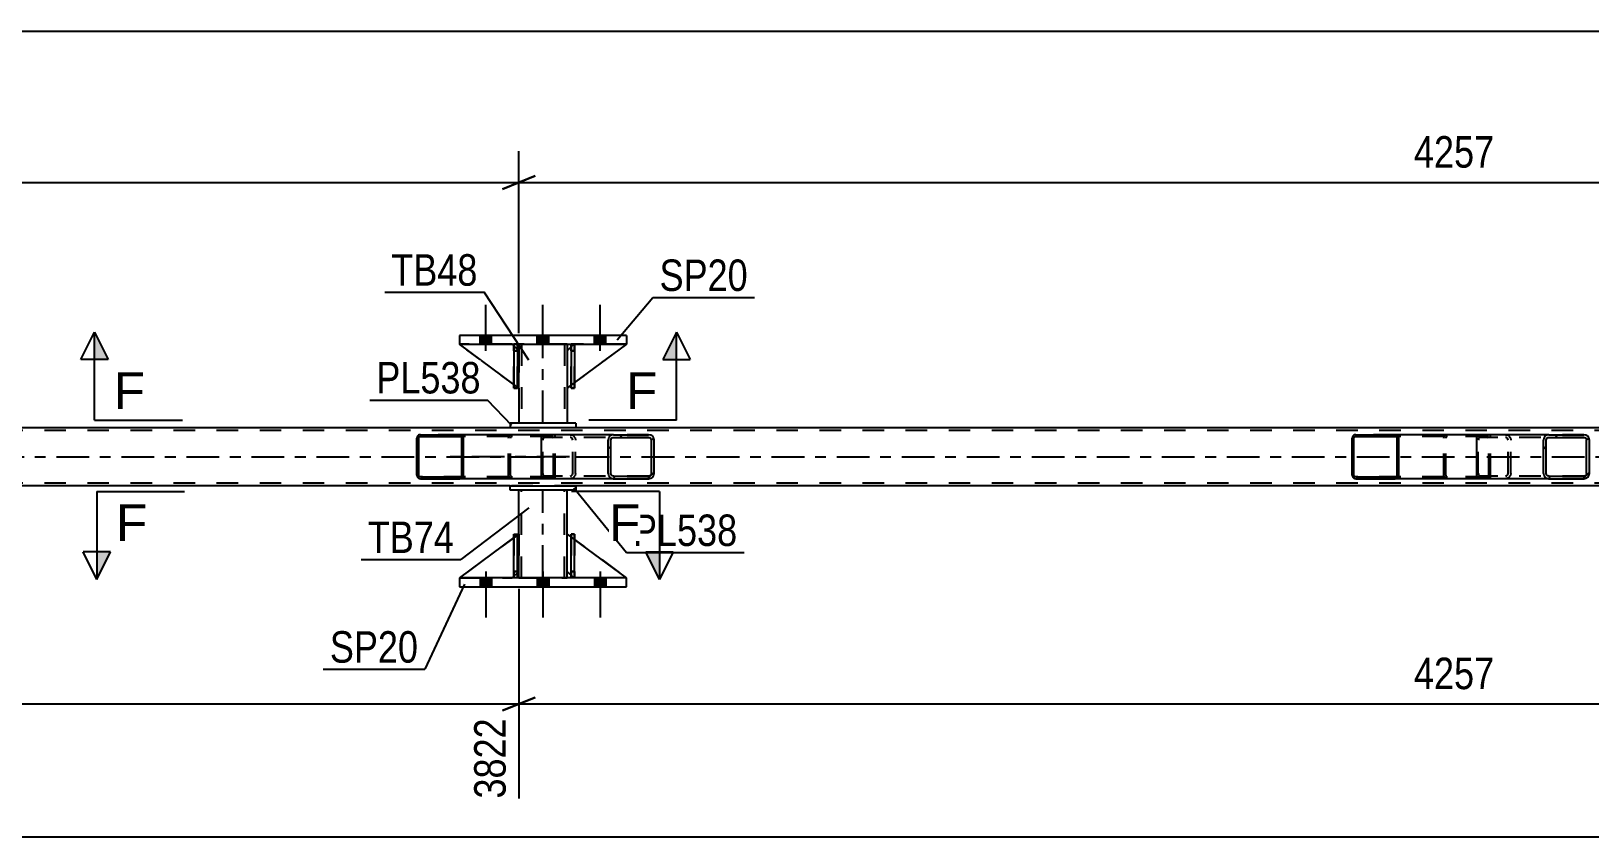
# Model space of a CAD drawing. Header units: millimetres. Extents: x 0 to 1797, y -6 to 560.
# Drawn here: x 1227.3 to 1369.1, y 156.7 to 230 of the extents above; entities that cross this region are included whole.
import ezdxf

# ---------------------------------------------------------------- set-up
doc = ezdxf.new("R2010")
doc.units = ezdxf.units.MM
doc.linetypes.add('DXK_LINE_DOT2', pattern=[3.9198, 1.9599, -1.9599])
doc.linetypes.add('DXK_LINE_DOT3', pattern=[5.9187, 2.979, -0.9799, 0.9799, -0.9799])
doc.styles.add('Arial', font='ARIAL.TTF', dxfattribs={"height": 0.2})
doc.styles.add('Arial Narrow', font='ARIALN.TTF', dxfattribs={"height": 0.2})

# ---------------------------------------------------------------- blocks, each defined once
blk = doc.blocks.new('Part-814276781-5320 - 5315')
at = {"color": 7, "linetype": 'DXK_LINE_DOT2'}
for p, q in [((1276.64, 201.5), (1276.4, 201.26)), ((1281.44, 201.5), (1276.64, 201.5)), ((1276.72, 198), (1276.4, 197.76))]:
    blk.add_line(p, q, dxfattribs=at)
at = {"color": 2, "linetype": 'Continuous'}
for p, q in [((1281.44, 201.5), (1276.72, 198)), ((1276.4, 201.26), (1276.04, 200.9)), ((1276.04, 200.9), (1276.04, 197.5)), ((1276.4, 197.76), (1276.04, 197.5))]:
    blk.add_line(p, q, dxfattribs=at)
blk = doc.blocks.new('Part-814276781-5321 - 5315')
at = {"color": 7, "linetype": 'DXK_LINE_DOT2'}
for p, q in [((1276.72, 184.22), (1276.4, 184.22)), ((1276.4, 180.82), (1276.4, 184.22)), ((1276.4, 184.22), (1276.4, 180.22)), ((1276.72, 184.22), (1276.72, 180.82)), ((1276.72, 180.22), (1276.72, 184.22)), ((1276.72, 180.82), (1276.4, 180.82)), ((1276.4, 180.22), (1276.4, 180.82)), ((1276.72, 180.22), (1276.4, 180.22)), ((1276.72, 180.82), (1276.72, 180.22)), ((1276.72, 180.22), (1276.72, 180.22))]:
    blk.add_line(p, q, dxfattribs=at)
blk = doc.blocks.new('Bolt-814276781-5323 - 5315')
at = {"linetype": 'Continuous'}
for points in [[(1268.12, 201.5), (1269.16, 201.5), (1269.16, 202.3), (1268.12, 202.3)], [(1268.12, 201.5), (1269.16, 201.5), (1269.16, 202.3), (1268.12, 202.3)], [(1268.12, 201.5), (1269.16, 201.5), (1269.16, 202.3), (1268.12, 202.3)], [(1273.32, 201.5), (1274.36, 201.5), (1274.36, 202.3), (1273.32, 202.3)], [(1273.32, 201.5), (1274.36, 201.5), (1274.36, 202.3), (1273.32, 202.3)], [(1278.52, 201.5), (1279.56, 201.5), (1279.56, 202.3), (1278.52, 202.3)], [(1278.52, 201.5), (1279.56, 201.5), (1279.56, 202.3), (1278.52, 202.3)], [(1278.52, 201.5), (1279.56, 201.5), (1279.56, 202.3), (1278.52, 202.3)]]:
    blk.add_hatch(color=1, dxfattribs=at).paths.add_polyline_path(points)
at = {"color": 1, "linetype": 'Continuous'}
for p, q in [((1268.64, 200.9), (1268.64, 205.1)), ((1268.64, 200.9), (1268.64, 205.1)), ((1268.64, 200.9), (1268.64, 205.1)), ((1273.84, 200.9), (1273.84, 205.1)), ((1273.84, 200.9), (1273.84, 205.1)), ((1279.04, 200.9), (1279.04, 205.1)), ((1279.04, 200.9), (1279.04, 205.1)), ((1279.04, 200.9), (1279.04, 205.1)), ((1268.12, 201.5), (1268.12, 202.3)), ((1268.12, 201.5), (1268.12, 202.3)), ((1268.12, 201.5), (1268.12, 202.3)), ((1269.16, 201.5), (1269.16, 202.3)), ((1269.16, 201.5), (1269.16, 202.3)), ((1269.16, 201.5), (1269.16, 202.3)), ((1273.32, 201.5), (1273.32, 202.3)), ((1273.32, 201.5), (1273.32, 202.3)), ((1274.36, 201.5), (1274.36, 202.3)), ((1274.36, 201.5), (1274.36, 202.3)), ((1278.52, 201.5), (1278.52, 202.3)), ((1278.52, 201.5), (1278.52, 202.3)), ((1278.52, 201.5), (1278.52, 202.3)), ((1279.56, 201.5), (1279.56, 202.3)), ((1279.56, 201.5), (1279.56, 202.3)), ((1279.56, 201.5), (1279.56, 202.3))]:
    blk.add_line(p, q, dxfattribs=at)
blk = doc.blocks.new('Part-814276781-5324 - 5315')
at = {"color": 2, "linetype": 'Continuous'}
for p, q in [((1276.72, 201.5), (1276.4, 201.5)), ((1276.4, 201.5), (1276.4, 197.5)), ((1276.72, 201.5), (1276.72, 201.5)), ((1276.72, 201.5), (1276.72, 197.5)), ((1276.72, 197.5), (1276.4, 197.5))]:
    blk.add_line(p, q, dxfattribs=at)
at = {"color": 7, "linetype": 'DXK_LINE_DOT2'}
for p, q in [((1276.4, 200.9), (1276.4, 201.5)), ((1276.72, 200.9), (1276.72, 201.5)), ((1276.72, 201.5), (1276.72, 201.5)), ((1276.72, 200.9), (1276.4, 200.9)), ((1276.4, 200.9), (1276.4, 197.5)), ((1276.72, 197.5), (1276.72, 200.9))]:
    blk.add_line(p, q, dxfattribs=at)
blk = doc.blocks.new('Part-814276781-5403 - 5315')
at = {"linetype": 'Continuous'}
h = blk.add_hatch(dxfattribs=at)
h.set_pattern_fill('', scale=0.7, style=0, pattern_type=0)
h.set_pattern_definition([(45, (1266.586, 193.0652), (-1.57154, 1.57154), [])])
h.paths.add_polyline_path([(1266.61, 192.94), (1266.59, 193.07), (1266.51, 193.17), (1266.4, 193.24), (1266.27, 193.26), (1262.7, 193.26), (1262.57, 193.24), (1262.46, 193.17), (1262.38, 193.07), (1262.36, 192.94), (1262.36, 189.58), (1262.38, 189.46), (1262.46, 189.36), (1262.57, 189.29), (1262.7, 189.26), (1266.27, 189.26), (1266.4, 189.29), (1266.51, 189.36), (1266.59, 189.46), (1266.61, 189.58)])
h.paths.add_polyline_path([(1266.43, 189.52), (1266.39, 189.47), (1266.34, 189.43), (1266.27, 189.42), (1262.7, 189.42), (1262.63, 189.43), (1262.58, 189.47), (1262.54, 189.52), (1262.53, 189.58), (1262.53, 192.94), (1262.54, 193), (1262.58, 193.06), (1262.63, 193.09), (1262.7, 193.1), (1266.27, 193.1), (1266.34, 193.09), (1266.39, 193.06), (1266.43, 193), (1266.44, 192.94), (1266.44, 189.58)])
at = {"color": 2, "linetype": 'Continuous'}
for p, q in [((1262.38, 193.07), (1262.36, 192.94)), ((1262.53, 192.94), (1262.54, 193)), ((1262.54, 193), (1262.58, 193.06)), ((1262.7, 193.26), (1262.57, 193.24)), ((1262.58, 193.06), (1262.63, 193.09)), ((1262.63, 193.09), (1262.7, 193.1)), ((1262.7, 193.26), (1266.27, 193.26)), ((1262.7, 193.1), (1266.27, 193.1)), ((1273.97, 193.26), (1266.27, 193.26)), ((1266.4, 193.24), (1266.27, 193.26)), ((1266.27, 193.1), (1266.34, 193.09)), ((1266.34, 193.09), (1266.39, 193.06)), ((1266.39, 193.06), (1266.43, 193)), ((1266.43, 193), (1266.44, 192.94)), ((1266.61, 192.94), (1266.59, 193.07)), ((1262.36, 189.58), (1262.36, 192.94)), ((1262.53, 189.58), (1262.53, 192.94)), ((1266.44, 189.58), (1266.44, 192.94)), ((1266.61, 189.58), (1266.61, 192.94)), ((1262.36, 189.58), (1262.38, 189.46)), ((1262.54, 189.52), (1262.53, 189.58)), ((1262.58, 189.47), (1262.54, 189.52)), ((1262.57, 189.29), (1262.7, 189.26)), ((1262.63, 189.43), (1262.58, 189.47)), ((1262.7, 189.42), (1262.63, 189.43)), ((1262.7, 189.42), (1266.27, 189.42)), ((1262.7, 189.26), (1266.27, 189.26)), ((1266.34, 189.43), (1266.27, 189.42)), ((1266.27, 189.26), (1266.4, 189.29)), ((1273.97, 189.26), (1266.27, 189.26)), ((1266.39, 189.47), (1266.34, 189.43)), ((1266.43, 189.52), (1266.39, 189.47)), ((1266.44, 189.58), (1266.43, 189.52)), ((1266.59, 189.46), (1266.61, 189.58))]:
    blk.add_line(p, q, dxfattribs=at)
at = {"color": 7, "linetype": 'DXK_LINE_DOT2'}
for p, q in [((1266.27, 193.26), (1262.7, 193.26)), ((1274.62, 193.1), (1262.7, 193.1)), ((1270.7, 192.94), (1270.73, 193.07)), ((1270.89, 193), (1270.88, 192.94)), ((1270.92, 193.06), (1270.89, 193)), ((1270.91, 193.24), (1271.05, 193.26)), ((1270.98, 193.09), (1270.92, 193.06)), ((1271.05, 193.1), (1270.98, 193.09)), ((1274.62, 193.26), (1273.97, 193.26)), ((1274.62, 193.26), (1274.75, 193.24)), ((1274.69, 193.09), (1274.62, 193.1)), ((1274.74, 193.06), (1274.69, 193.09)), ((1274.78, 193), (1274.74, 193.06)), ((1274.79, 192.94), (1274.78, 193)), ((1274.94, 193.07), (1274.96, 192.97)), ((1274.96, 192.97), (1274.96, 192.94)), ((1270.7, 189.58), (1270.7, 192.94)), ((1270.88, 189.58), (1270.88, 192.94)), ((1274.79, 189.58), (1274.79, 192.94)), ((1274.96, 189.58), (1274.96, 192.94)), ((1274.62, 189.42), (1262.7, 189.42)), ((1266.27, 189.26), (1262.7, 189.26)), ((1270.73, 189.46), (1270.7, 189.58)), ((1270.88, 189.58), (1270.89, 189.52)), ((1270.89, 189.52), (1270.92, 189.47)), ((1271.05, 189.26), (1270.91, 189.29)), ((1270.92, 189.47), (1270.94, 189.46)), ((1270.94, 189.46), (1270.98, 189.43)), ((1270.98, 189.43), (1271.05, 189.42)), ((1274.62, 189.26), (1273.97, 189.26)), ((1274.62, 189.42), (1274.69, 189.43)), ((1274.75, 189.29), (1274.62, 189.26)), ((1274.69, 189.43), (1274.74, 189.47)), ((1274.74, 189.47), (1274.78, 189.52)), ((1274.78, 189.52), (1274.79, 189.58)), ((1274.96, 189.56), (1274.94, 189.46)), ((1274.96, 189.58), (1274.96, 189.56))]:
    blk.add_line(p, q, dxfattribs=at)
at = {"color": 7, "linetype": 'DXK_LINE_DOT3'}
blk.add_line((1276.25, 191.26), (1264.48, 191.26), dxfattribs=at)
at = {"color": 2, "linetype": 'Continuous'}
for centre, start, end in [((1262.68, 192.93), 110.7583, 155.68), ((1266.28, 192.93), 24.32, 69.2417), ((1262.68, 189.6), 204.32, 249.2417), ((1266.28, 189.6), 290.7583, 335.68)]:
    blk.add_arc(centre, 0.331, start, end, dxfattribs=at)
at = {"color": 7, "linetype": 'DXK_LINE_DOT2'}
for centre, start, end in [((1271.03, 192.93), 110.7583, 155.68), ((1271.03, 189.6), 204.32, 249.2417), ((1274.63, 189.6), 290.7583, 335.68)]:
    blk.add_arc(centre, 0.331, start, end, dxfattribs=at)
blk = doc.blocks.new('Part-814276781-5351 - 5315')
at = {"linetype": 'Continuous'}
h = blk.add_hatch(dxfattribs=at)
h.set_pattern_fill('', scale=0.7, style=0, pattern_type=0)
h.set_pattern_definition([(45, (1369.0527, 192.9664), (-1.57154, 1.57154), [])])
h.paths.add_polyline_path([(1369.09, 192.78), (1369.05, 192.97), (1368.94, 193.12), (1368.78, 193.23), (1368.59, 193.26), (1365.4, 193.26), (1365.21, 193.23), (1365.05, 193.12), (1364.94, 192.97), (1364.9, 192.78), (1364.9, 189.74), (1364.94, 189.56), (1365.05, 189.4), (1365.21, 189.3), (1365.4, 189.26), (1368.59, 189.26), (1368.78, 189.3), (1368.94, 189.4), (1369.05, 189.56), (1369.09, 189.74)])
h.paths.add_polyline_path([(1368.82, 189.65), (1368.77, 189.57), (1368.68, 189.52), (1368.59, 189.5), (1365.4, 189.5), (1365.31, 189.52), (1365.23, 189.57), (1365.17, 189.65), (1365.15, 189.74), (1365.15, 192.78), (1365.17, 192.87), (1365.23, 192.95), (1365.31, 193), (1365.4, 193.02), (1368.59, 193.02), (1368.68, 193), (1368.77, 192.95), (1368.82, 192.87), (1368.84, 192.78), (1368.84, 189.74)])
at = {"color": 2, "linetype": 'Continuous'}
for p, q in [((1358.83, 192.78), (1358.85, 192.97)), ((1358.85, 192.97), (1358.91, 193.12)), ((1358.91, 193.12), (1359, 193.23)), ((1359, 193.23), (1359.1, 193.26)), ((1365.4, 193.26), (1359.1, 193.26)), ((1364.94, 192.97), (1364.9, 192.78)), ((1365.17, 192.87), (1365.23, 192.95)), ((1365.4, 193.26), (1365.21, 193.23)), ((1365.23, 192.95), (1365.31, 193)), ((1365.31, 193), (1365.4, 193.02)), ((1365.4, 193.26), (1368.59, 193.26)), ((1365.4, 193.02), (1368.59, 193.02)), ((1368.78, 193.23), (1368.59, 193.26)), ((1368.59, 193.02), (1368.68, 193)), ((1368.68, 193), (1368.77, 192.95)), ((1368.77, 192.95), (1368.82, 192.87)), ((1369.09, 192.78), (1369.05, 192.97)), ((1358.83, 189.74), (1358.83, 192.78)), ((1364.9, 189.74), (1364.9, 192.78)), ((1365.15, 192.78), (1365.17, 192.87)), ((1365.15, 189.74), (1365.15, 192.78)), ((1368.82, 192.87), (1368.84, 192.78)), ((1368.84, 189.74), (1368.84, 192.78)), ((1369.09, 189.74), (1369.09, 192.78)), ((1358.85, 189.56), (1358.83, 189.74)), ((1358.91, 189.4), (1358.85, 189.56)), ((1359, 189.3), (1358.91, 189.4)), ((1359.1, 189.26), (1359, 189.3)), ((1365.4, 189.26), (1359.1, 189.26)), ((1364.9, 189.74), (1364.94, 189.56)), ((1365.17, 189.65), (1365.15, 189.74)), ((1365.23, 189.57), (1365.17, 189.65)), ((1365.21, 189.3), (1365.4, 189.26)), ((1365.31, 189.52), (1365.23, 189.57)), ((1365.4, 189.5), (1365.31, 189.52)), ((1365.4, 189.5), (1368.59, 189.5)), ((1365.4, 189.26), (1368.59, 189.26)), ((1368.68, 189.52), (1368.59, 189.5)), ((1368.59, 189.26), (1368.78, 189.3)), ((1368.77, 189.57), (1368.68, 189.52)), ((1368.82, 189.65), (1368.77, 189.57)), ((1368.84, 189.74), (1368.82, 189.65)), ((1369.05, 189.56), (1369.09, 189.74))]:
    blk.add_line(p, q, dxfattribs=at)
at = {"color": 7, "linetype": 'DXK_LINE_DOT2'}
for p, q in [((1359.01, 192.95), (1358.98, 192.87)), ((1359.05, 193), (1359.01, 192.95)), ((1359.1, 193.02), (1359.05, 193)), ((1368.59, 193.02), (1359.1, 193.02)), ((1360.1, 193.02), (1360.1, 193.26)), ((1361.44, 193.26), (1361.63, 193.23)), ((1361.53, 193), (1361.44, 193.02)), ((1361.62, 192.95), (1361.53, 193)), ((1361.67, 192.87), (1361.62, 192.95)), ((1361.9, 192.97), (1361.94, 192.78)), ((1368.59, 193.26), (1365.4, 193.26)), ((1358.98, 192.87), (1358.97, 192.78)), ((1358.97, 189.74), (1358.97, 192.78)), ((1361.69, 192.78), (1361.67, 192.87)), ((1361.69, 189.74), (1361.69, 192.78)), ((1361.94, 189.74), (1361.94, 192.78)), ((1358.97, 189.74), (1358.98, 189.65)), ((1358.98, 189.65), (1359.01, 189.57)), ((1359.01, 189.57), (1359.05, 189.52)), ((1359.05, 189.52), (1359.1, 189.5)), ((1368.59, 189.5), (1359.1, 189.5)), ((1360.1, 189.26), (1360.1, 189.5)), ((1361.44, 189.5), (1361.53, 189.52)), ((1361.63, 189.3), (1361.44, 189.26)), ((1361.53, 189.52), (1361.62, 189.57)), ((1361.62, 189.57), (1361.67, 189.65)), ((1361.67, 189.65), (1361.69, 189.74)), ((1361.94, 189.74), (1361.9, 189.56)), ((1368.59, 189.26), (1365.4, 189.26))]:
    blk.add_line(p, q, dxfattribs=at)
for centre, start, end in [((1361.45, 192.77), 23.8494, 68.8059), ((1361.45, 189.76), 291.1941, 336.1506)]:
    blk.add_arc(centre, 0.492, start, end, dxfattribs=at)
at = {"color": 2, "linetype": 'Continuous'}
for centre, start, end in [((1365.39, 192.77), 111.1941, 156.1506), ((1368.6, 192.77), 23.8494, 68.8059), ((1365.39, 189.76), 203.8494, 248.8059), ((1368.6, 189.76), 291.1941, 336.1506)]:
    blk.add_arc(centre, 0.492, start, end, dxfattribs=at)
blk = doc.blocks.new('Part-814276781-5410 - 5315')
at = {"color": 7, "linetype": 'DXK_LINE_DOT2'}
for p, q in [((1271.2, 184.22), (1271.52, 184.22)), ((1271.2, 180.82), (1271.2, 184.22)), ((1271.2, 184.22), (1271.2, 180.22)), ((1271.52, 184.22), (1271.52, 180.82)), ((1271.52, 180.22), (1271.52, 184.13)), ((1271.52, 180.82), (1271.2, 180.82)), ((1271.2, 180.22), (1271.2, 180.82)), ((1271.52, 180.22), (1271.2, 180.22)), ((1271.52, 180.82), (1271.52, 180.22)), ((1271.52, 180.22), (1271.52, 180.22))]:
    blk.add_line(p, q, dxfattribs=at)
blk = doc.blocks.new('Part-814276781-5414 - 5315')
at = {"color": 2, "linetype": 'Continuous'}
for p, q in [((1271.2, 180.22), (1271.2, 184.22)), ((1271.2, 184.22), (1271.52, 184.22)), ((1271.52, 180.22), (1271.52, 184.22)), ((1271.2, 180.22), (1271.2, 180.22)), ((1271.52, 180.22), (1271.2, 180.22))]:
    blk.add_line(p, q, dxfattribs=at)
at = {"color": 7, "linetype": 'DXK_LINE_DOT2'}
for p, q in [((1271.2, 184.22), (1271.2, 180.82)), ((1271.52, 180.82), (1271.52, 184.22)), ((1271.2, 180.82), (1271.2, 180.22)), ((1271.2, 180.82), (1271.52, 180.82)), ((1271.52, 180.22), (1271.52, 180.82)), ((1271.52, 180.22), (1271.52, 180.22))]:
    blk.add_line(p, q, dxfattribs=at)
blk = doc.blocks.new('Bolt-814276781-5360 - 5315')
at = {"linetype": 'Continuous'}
for points in [[(1269.16, 180.22), (1268.12, 180.22), (1268.12, 179.42), (1269.16, 179.42)], [(1269.16, 180.22), (1268.12, 180.22), (1268.12, 179.42), (1269.16, 179.42)], [(1269.16, 180.22), (1268.12, 180.22), (1268.12, 179.42), (1269.16, 179.42)], [(1274.36, 180.22), (1273.32, 180.22), (1273.32, 179.42), (1274.36, 179.42)], [(1274.36, 180.22), (1273.32, 180.22), (1273.32, 179.42), (1274.36, 179.42)], [(1279.56, 180.22), (1278.52, 180.22), (1278.52, 179.42), (1279.56, 179.42)], [(1279.56, 180.22), (1278.52, 180.22), (1278.52, 179.42), (1279.56, 179.42)], [(1279.56, 180.22), (1278.52, 180.22), (1278.52, 179.42), (1279.56, 179.42)]]:
    blk.add_hatch(color=1, dxfattribs=at).paths.add_polyline_path(points)
at = {"color": 1, "linetype": 'Continuous'}
for p, q in [((1268.12, 180.22), (1268.12, 179.42)), ((1268.12, 180.22), (1268.12, 179.42)), ((1268.12, 180.22), (1268.12, 179.42)), ((1268.64, 180.82), (1268.64, 176.62)), ((1268.64, 180.82), (1268.64, 176.62)), ((1268.64, 180.82), (1268.64, 176.62)), ((1269.16, 180.22), (1269.16, 179.42)), ((1269.16, 180.22), (1269.16, 179.42)), ((1269.16, 180.22), (1269.16, 179.42)), ((1273.32, 180.22), (1273.32, 179.42)), ((1273.32, 180.22), (1273.32, 179.42)), ((1273.84, 180.82), (1273.84, 176.62)), ((1273.84, 180.82), (1273.84, 176.62)), ((1274.36, 180.22), (1274.36, 179.42)), ((1274.36, 180.22), (1274.36, 179.42)), ((1278.52, 180.22), (1278.52, 179.42)), ((1278.52, 180.22), (1278.52, 179.42)), ((1278.52, 180.22), (1278.52, 179.42)), ((1279.04, 180.82), (1279.04, 176.62)), ((1279.04, 180.82), (1279.04, 176.62)), ((1279.04, 180.82), (1279.04, 176.62)), ((1279.56, 180.22), (1279.56, 179.42)), ((1279.56, 180.22), (1279.56, 179.42)), ((1279.56, 180.22), (1279.56, 179.42))]:
    blk.add_line(p, q, dxfattribs=at)
blk = doc.blocks.new('Part-814276781-5482 - 5315')
at = {"color": 7, "linetype": 'DXK_LINE_DOT2'}
for p, q in [((1271.64, 197.5), (1266.24, 201.5)), ((1266.24, 201.5), (1271.04, 201.5)), ((1271.04, 201.5), (1271.64, 200.9)), ((1271.64, 200.9), (1271.04, 201.5)), ((1271.64, 200.9), (1271.64, 197.5)), ((1271.64, 200.9), (1271.64, 200.9)), ((1271.64, 200.9), (1271.64, 197.5))]:
    blk.add_line(p, q, dxfattribs=at)
blk = doc.blocks.new('Part-814276781-5376 - 5315')
at = {"linetype": 'Continuous'}
h = blk.add_hatch(dxfattribs=at)
h.set_pattern_fill('', scale=0.7, style=0, pattern_type=0)
h.set_pattern_definition([(45, (1283.9184, 192.9664), (-1.57154, 1.57154), [])])
h.paths.add_polyline_path([(1283.96, 192.78), (1283.92, 192.97), (1283.81, 193.12), (1283.65, 193.23), (1283.45, 193.26), (1280.27, 193.26), (1280.08, 193.23), (1279.91, 193.12), (1279.81, 192.97), (1279.77, 192.78), (1279.77, 189.74), (1279.81, 189.56), (1279.91, 189.4), (1280.08, 189.3), (1280.27, 189.26), (1283.45, 189.26), (1283.65, 189.3), (1283.81, 189.4), (1283.92, 189.56), (1283.96, 189.74)])
h.paths.add_polyline_path([(1283.69, 189.65), (1283.63, 189.57), (1283.55, 189.52), (1283.45, 189.5), (1280.27, 189.5), (1280.17, 189.52), (1280.09, 189.57), (1280.04, 189.65), (1280.02, 189.74), (1280.02, 192.78), (1280.04, 192.87), (1280.09, 192.95), (1280.17, 193), (1280.27, 193.02), (1283.45, 193.02), (1283.55, 193), (1283.63, 192.95), (1283.69, 192.87), (1283.71, 192.78), (1283.71, 189.74)])
at = {"color": 2, "linetype": 'Continuous'}
for p, q in [((1273.7, 192.78), (1273.72, 192.97)), ((1273.72, 192.97), (1273.78, 193.12)), ((1273.78, 193.12), (1273.87, 193.23)), ((1273.87, 193.23), (1273.97, 193.26)), ((1280.27, 193.26), (1273.97, 193.26)), ((1279.81, 192.97), (1279.77, 192.78)), ((1280.04, 192.87), (1280.09, 192.95)), ((1280.27, 193.26), (1280.08, 193.23)), ((1280.09, 192.95), (1280.17, 193)), ((1280.17, 193), (1280.27, 193.02)), ((1280.27, 193.26), (1283.45, 193.26)), ((1280.27, 193.02), (1283.45, 193.02)), ((1283.65, 193.23), (1283.45, 193.26)), ((1283.45, 193.02), (1283.55, 193)), ((1283.55, 193), (1283.63, 192.95)), ((1283.63, 192.95), (1283.69, 192.87)), ((1283.96, 192.78), (1283.92, 192.97)), ((1273.7, 189.74), (1273.7, 192.78)), ((1279.77, 189.74), (1279.77, 192.78)), ((1280.02, 192.78), (1280.04, 192.87)), ((1280.02, 189.74), (1280.02, 192.78)), ((1283.69, 192.87), (1283.71, 192.78)), ((1283.71, 189.74), (1283.71, 192.78)), ((1283.96, 189.74), (1283.96, 192.78)), ((1273.72, 189.56), (1273.7, 189.74)), ((1273.78, 189.4), (1273.72, 189.56)), ((1273.87, 189.3), (1273.78, 189.4)), ((1273.97, 189.26), (1273.87, 189.3)), ((1280.27, 189.26), (1273.97, 189.26)), ((1279.77, 189.74), (1279.81, 189.56)), ((1280.04, 189.65), (1280.02, 189.74)), ((1280.09, 189.57), (1280.04, 189.65)), ((1280.08, 189.3), (1280.27, 189.26)), ((1280.17, 189.52), (1280.09, 189.57)), ((1280.27, 189.5), (1280.17, 189.52)), ((1280.27, 189.5), (1283.45, 189.5)), ((1280.27, 189.26), (1283.45, 189.26)), ((1283.55, 189.52), (1283.45, 189.5)), ((1283.45, 189.26), (1283.65, 189.3)), ((1283.63, 189.57), (1283.55, 189.52)), ((1283.69, 189.65), (1283.63, 189.57)), ((1283.71, 189.74), (1283.69, 189.65)), ((1283.92, 189.56), (1283.96, 189.74))]:
    blk.add_line(p, q, dxfattribs=at)
at = {"color": 7, "linetype": 'DXK_LINE_DOT2'}
for p, q in [((1273.87, 192.95), (1273.84, 192.87)), ((1273.92, 193), (1273.87, 192.95)), ((1273.97, 193.02), (1273.92, 193)), ((1283.45, 193.02), (1273.97, 193.02)), ((1274.96, 193.02), (1274.96, 193.26)), ((1276.3, 193.26), (1276.5, 193.23)), ((1276.4, 193), (1276.3, 193.02)), ((1276.48, 192.95), (1276.4, 193)), ((1276.54, 192.87), (1276.48, 192.95)), ((1276.77, 192.97), (1276.81, 192.78)), ((1283.45, 193.26), (1280.27, 193.26)), ((1273.84, 192.87), (1273.83, 192.78)), ((1273.83, 189.74), (1273.83, 192.78)), ((1276.55, 192.78), (1276.54, 192.87)), ((1276.55, 189.74), (1276.55, 192.78)), ((1276.81, 189.74), (1276.81, 192.78)), ((1273.83, 189.74), (1273.84, 189.65)), ((1273.84, 189.65), (1273.87, 189.57)), ((1273.87, 189.57), (1273.92, 189.52)), ((1273.92, 189.52), (1273.97, 189.5)), ((1283.45, 189.5), (1273.97, 189.5)), ((1274.96, 189.26), (1274.96, 189.5)), ((1276.3, 189.5), (1276.4, 189.52)), ((1276.5, 189.3), (1276.3, 189.26)), ((1276.4, 189.52), (1276.48, 189.57)), ((1276.48, 189.57), (1276.54, 189.65)), ((1276.54, 189.65), (1276.55, 189.74)), ((1276.81, 189.74), (1276.77, 189.56)), ((1283.45, 189.26), (1280.27, 189.26))]:
    blk.add_line(p, q, dxfattribs=at)
for centre, start, end in [((1276.32, 192.77), 23.8494, 68.8059), ((1276.32, 189.76), 291.1941, 336.1506)]:
    blk.add_arc(centre, 0.492, start, end, dxfattribs=at)
at = {"color": 2, "linetype": 'Continuous'}
for centre, start, end in [((1280.26, 192.77), 111.1941, 156.1506), ((1283.47, 192.77), 23.8494, 68.8059), ((1280.26, 189.76), 203.8494, 248.8059), ((1283.47, 189.76), 291.1941, 336.1506)]:
    blk.add_arc(centre, 0.492, start, end, dxfattribs=at)
blk = doc.blocks.new('Part-814276781-5443 - 5315')
at = {"color": 2, "linetype": 'Continuous'}
for p, q in [((1271.2, 197.83), (1266.24, 201.5)), ((1271.2, 201.35), (1271.04, 201.5)), ((1271.64, 200.9), (1271.52, 201.03)), ((1271.64, 200.9), (1271.64, 200.9)), ((1271.64, 197.5), (1271.64, 200.9)), ((1271.52, 197.6), (1271.64, 197.5)), ((1271.64, 197.5), (1271.64, 197.5))]:
    blk.add_line(p, q, dxfattribs=at)
at = {"color": 7, "linetype": 'DXK_LINE_DOT2'}
for p, q in [((1271.04, 201.5), (1266.24, 201.5)), ((1271.04, 201.5), (1271.64, 200.9)), ((1271.52, 201.03), (1271.2, 201.35)), ((1271.64, 200.9), (1271.64, 197.5)), ((1271.52, 197.6), (1271.2, 197.83))]:
    blk.add_line(p, q, dxfattribs=at)
blk = doc.blocks.new('Part-814276781-5444 - 5315')
at = {"color": 7, "linetype": 'DXK_LINE_DOT2'}
for p, q in [((1276.64, 201.5), (1276.04, 200.9)), ((1276.04, 197.5), (1281.44, 201.5)), ((1281.44, 201.5), (1276.64, 201.5)), ((1276.04, 200.9), (1276.04, 197.5))]:
    blk.add_line(p, q, dxfattribs=at)
blk = doc.blocks.new('Part-814276781-5413 - 5315')
at = {"color": 2, "linetype": 'Continuous'}
for p, q in [((1271.52, 201.5), (1271.2, 201.5)), ((1271.2, 201.5), (1271.2, 197.5)), ((1271.52, 201.5), (1271.52, 201.5)), ((1271.52, 201.5), (1271.52, 197.5)), ((1271.52, 197.5), (1271.2, 197.5))]:
    blk.add_line(p, q, dxfattribs=at)
at = {"color": 7, "linetype": 'DXK_LINE_DOT2'}
for p, q in [((1271.2, 200.9), (1271.2, 201.5)), ((1271.52, 200.9), (1271.52, 201.5)), ((1271.52, 201.5), (1271.52, 201.5)), ((1271.52, 200.9), (1271.2, 200.9)), ((1271.2, 200.9), (1271.2, 197.5)), ((1271.52, 197.5), (1271.52, 200.9))]:
    blk.add_line(p, q, dxfattribs=at)
blk = doc.blocks.new('Part-814276781-5424 - 5315')
at = {"color": 2, "linetype": 'Continuous'}
for p, q in [((1276.84, 194.3), (1270.84, 194.3)), ((1270.84, 194.3), (1270.84, 193.9)), ((1276.84, 193.9), (1270.84, 193.9)), ((1276.84, 194.3), (1276.84, 193.9))]:
    blk.add_line(p, q, dxfattribs=at)
blk = doc.blocks.new('Part-814276781-5503 - 5315')
at = {"linetype": 'Continuous'}
h = blk.add_hatch(dxfattribs=at)
h.set_pattern_fill('', scale=0.7, style=0, pattern_type=0)
h.set_pattern_definition([(45, (1351.7203, 193.0652), (-1.57154, 1.57154), [])])
h.paths.add_polyline_path([(1351.75, 192.94), (1351.72, 193.07), (1351.65, 193.17), (1351.54, 193.24), (1351.41, 193.26), (1347.83, 193.26), (1347.7, 193.24), (1347.59, 193.17), (1347.52, 193.07), (1347.49, 192.94), (1347.49, 189.58), (1347.52, 189.46), (1347.59, 189.36), (1347.7, 189.29), (1347.83, 189.26), (1351.41, 189.26), (1351.54, 189.29), (1351.65, 189.36), (1351.72, 189.46), (1351.75, 189.58)])
h.paths.add_polyline_path([(1351.56, 189.52), (1351.53, 189.47), (1351.47, 189.43), (1351.41, 189.42), (1347.83, 189.42), (1347.76, 189.43), (1347.71, 189.47), (1347.67, 189.52), (1347.66, 189.58), (1347.66, 192.94), (1347.67, 193), (1347.71, 193.06), (1347.76, 193.09), (1347.83, 193.1), (1351.41, 193.1), (1351.47, 193.09), (1351.53, 193.06), (1351.56, 193), (1351.58, 192.94), (1351.58, 189.58)])
at = {"color": 2, "linetype": 'Continuous'}
for p, q in [((1347.52, 193.07), (1347.49, 192.94)), ((1347.66, 192.94), (1347.67, 193)), ((1347.67, 193), (1347.71, 193.06)), ((1347.83, 193.26), (1347.7, 193.24)), ((1347.71, 193.06), (1347.76, 193.09)), ((1347.76, 193.09), (1347.83, 193.1)), ((1347.83, 193.26), (1351.41, 193.26)), ((1347.83, 193.1), (1351.41, 193.1)), ((1359.1, 193.26), (1351.41, 193.26)), ((1351.54, 193.24), (1351.41, 193.26)), ((1351.41, 193.1), (1351.47, 193.09)), ((1351.47, 193.09), (1351.53, 193.06)), ((1351.53, 193.06), (1351.56, 193)), ((1351.56, 193), (1351.58, 192.94)), ((1351.75, 192.94), (1351.72, 193.07)), ((1347.49, 189.58), (1347.49, 192.94)), ((1347.66, 189.58), (1347.66, 192.94)), ((1351.58, 189.58), (1351.58, 192.94)), ((1351.75, 189.58), (1351.75, 192.94)), ((1347.49, 189.58), (1347.52, 189.46)), ((1347.67, 189.52), (1347.66, 189.58)), ((1347.71, 189.47), (1347.67, 189.52)), ((1347.7, 189.29), (1347.83, 189.26)), ((1347.76, 189.43), (1347.71, 189.47)), ((1347.83, 189.42), (1347.76, 189.43)), ((1347.83, 189.42), (1351.41, 189.42)), ((1347.83, 189.26), (1351.41, 189.26)), ((1351.47, 189.43), (1351.41, 189.42)), ((1351.41, 189.26), (1351.54, 189.29)), ((1359.1, 189.26), (1351.41, 189.26)), ((1351.53, 189.47), (1351.47, 189.43)), ((1351.56, 189.52), (1351.53, 189.47)), ((1351.58, 189.58), (1351.56, 189.52)), ((1351.72, 189.46), (1351.75, 189.58))]:
    blk.add_line(p, q, dxfattribs=at)
at = {"color": 7, "linetype": 'DXK_LINE_DOT2'}
for p, q in [((1351.41, 193.26), (1347.83, 193.26)), ((1359.76, 193.1), (1347.83, 193.1)), ((1355.84, 192.94), (1355.86, 193.07)), ((1356.02, 193), (1356.01, 192.94)), ((1356.06, 193.06), (1356.02, 193)), ((1356.05, 193.24), (1356.18, 193.26)), ((1356.11, 193.09), (1356.06, 193.06)), ((1356.18, 193.1), (1356.11, 193.09)), ((1359.76, 193.26), (1359.1, 193.26)), ((1359.76, 193.26), (1359.89, 193.24)), ((1359.82, 193.09), (1359.76, 193.1)), ((1359.88, 193.06), (1359.82, 193.09)), ((1359.91, 193), (1359.88, 193.06)), ((1359.93, 192.94), (1359.91, 193)), ((1360.07, 193.07), (1360.09, 192.97)), ((1360.09, 192.97), (1360.1, 192.94)), ((1355.84, 189.58), (1355.84, 192.94)), ((1356.01, 189.58), (1356.01, 192.94)), ((1359.93, 189.58), (1359.93, 192.94)), ((1360.1, 189.58), (1360.1, 192.94)), ((1359.76, 189.42), (1347.83, 189.42)), ((1351.41, 189.26), (1347.83, 189.26)), ((1355.86, 189.46), (1355.84, 189.58)), ((1356.01, 189.58), (1356.02, 189.52)), ((1356.02, 189.52), (1356.06, 189.47)), ((1356.18, 189.26), (1356.05, 189.29)), ((1356.06, 189.47), (1356.07, 189.46)), ((1356.07, 189.46), (1356.11, 189.43)), ((1356.11, 189.43), (1356.18, 189.42)), ((1359.76, 189.26), (1359.1, 189.26)), ((1359.76, 189.42), (1359.82, 189.43)), ((1359.89, 189.29), (1359.76, 189.26)), ((1359.82, 189.43), (1359.88, 189.47)), ((1359.88, 189.47), (1359.91, 189.52)), ((1359.91, 189.52), (1359.93, 189.58)), ((1360.09, 189.56), (1360.07, 189.46)), ((1360.1, 189.58), (1360.09, 189.56))]:
    blk.add_line(p, q, dxfattribs=at)
at = {"color": 2, "linetype": 'Continuous'}
for centre, start, end in [((1347.82, 192.93), 110.7583, 155.68), ((1351.42, 192.93), 24.32, 69.2417), ((1347.82, 189.6), 204.32, 249.2417), ((1351.42, 189.6), 290.7583, 335.68)]:
    blk.add_arc(centre, 0.331, start, end, dxfattribs=at)
at = {"color": 7, "linetype": 'DXK_LINE_DOT2'}
for centre, start, end in [((1356.17, 192.93), 110.7583, 155.68), ((1356.17, 189.6), 204.32, 249.2417), ((1359.77, 189.6), 290.7583, 335.68)]:
    blk.add_arc(centre, 0.331, start, end, dxfattribs=at)
blk = doc.blocks.new('Part-814276781-5513 - 5315')
at = {"color": 2, "linetype": 'Continuous'}
for p, q in [((1271.64, 201.5), (1271.64, 200.9)), ((1276.04, 201.5), (1276.04, 200.9)), ((1271.64, 197.5), (1271.64, 194.3)), ((1276.04, 197.5), (1276.04, 194.3))]:
    blk.add_line(p, q, dxfattribs=at)
at = {"color": 7, "linetype": 'DXK_LINE_DOT2'}
for p, q in [((1276.04, 201.5), (1271.64, 201.5)), ((1271.88, 201.5), (1271.88, 194.3)), ((1275.8, 201.5), (1275.8, 194.3)), ((1271.64, 200.9), (1271.64, 197.5)), ((1276.04, 200.9), (1276.04, 197.5)), ((1276.04, 194.3), (1271.64, 194.3))]:
    blk.add_line(p, q, dxfattribs=at)
at = {"color": 7, "linetype": 'DXK_LINE_DOT3'}
blk.add_line((1273.84, 194.3), (1273.84, 201.5), dxfattribs=at)
blk = doc.blocks.new('Part-814276781-5518 - 5315')
at = {"color": 2, "linetype": 'Continuous'}
for p, q in [((1281.44, 202.3), (1266.24, 202.3)), ((1266.24, 202.3), (1266.24, 201.5)), ((1266.24, 201.5), (1281.44, 201.5)), ((1281.44, 202.3), (1281.44, 201.5))]:
    blk.add_line(p, q, dxfattribs=at)
blk = doc.blocks.new('Part-814276781-5522 - 5315')
at = {"color": 2, "linetype": 'Continuous'}
for p, q in [((1276.04, 180.82), (1276.04, 184.22)), ((1276.4, 183.96), (1276.04, 184.22)), ((1281.44, 180.22), (1276.72, 183.72)), ((1276.4, 180.47), (1276.04, 180.82))]:
    blk.add_line(p, q, dxfattribs=at)
at = {"color": 7, "linetype": 'DXK_LINE_DOT2'}
for p, q in [((1276.72, 183.72), (1276.4, 183.96)), ((1276.64, 180.22), (1276.4, 180.47)), ((1281.44, 180.22), (1276.64, 180.22)), ((1281.44, 180.22), (1281.44, 180.22)), ((1281.44, 180.22), (1281.44, 180.22))]:
    blk.add_line(p, q, dxfattribs=at)
blk = doc.blocks.new('Part-814276781-5533 - 5315')
at = {"color": 7, "linetype": 'DXK_LINE_DOT2'}
for p, q in [((1271.2, 200.9), (1271.2, 201.5)), ((1271.2, 201.5), (1271.2, 201.5)), ((1271.2, 201.5), (1271.2, 197.5)), ((1271.52, 201.5), (1271.2, 201.5)), ((1271.52, 200.9), (1271.52, 201.5)), ((1271.52, 197.5), (1271.52, 201.5)), ((1271.2, 197.5), (1271.2, 200.9)), ((1271.2, 200.9), (1271.52, 200.9)), ((1271.52, 200.9), (1271.52, 197.5)), ((1271.2, 197.5), (1271.52, 197.5))]:
    blk.add_line(p, q, dxfattribs=at)
blk = doc.blocks.new('Part-814276781-5542 - 5315')
at = {"color": 2, "linetype": 'Continuous'}
for p, q in [((1270.84, 193.9), (1134.85, 193.9)), ((1441.11, 193.9), (1276.84, 193.9)), ((1270.84, 188.62), (1134.85, 188.62)), ((1441.11, 188.62), (1276.84, 188.62))]:
    blk.add_line(p, q, dxfattribs=at)
at = {"color": 7, "linetype": 'DXK_LINE_DOT2'}
for p, q in [((1708.63, 193.66), (1134.85, 193.66)), ((1276.84, 193.9), (1270.84, 193.9)), ((1708.63, 188.86), (1134.85, 188.86)), ((1276.84, 188.62), (1270.84, 188.62))]:
    blk.add_line(p, q, dxfattribs=at)
at = {"color": 7, "linetype": 'DXK_LINE_DOT3'}
blk.add_line((1134.85, 191.26), (1708.63, 191.26), dxfattribs=at)
blk = doc.blocks.new('Part-814276781-5548 - 5315')
at = {"color": 2, "linetype": 'Continuous'}
for p, q in [((1271.64, 184.22), (1271.64, 188.22)), ((1276.04, 184.22), (1276.04, 188.22)), ((1271.64, 180.22), (1271.64, 180.82)), ((1276.04, 180.22), (1276.04, 180.82))]:
    blk.add_line(p, q, dxfattribs=at)
at = {"color": 7, "linetype": 'DXK_LINE_DOT2'}
for p, q in [((1276.04, 188.22), (1271.64, 188.22)), ((1271.88, 180.22), (1271.88, 188.22)), ((1275.8, 180.22), (1275.8, 188.22)), ((1271.64, 180.82), (1271.64, 184.22)), ((1276.04, 180.82), (1276.04, 184.22)), ((1271.64, 180.22), (1276.04, 180.22))]:
    blk.add_line(p, q, dxfattribs=at)
at = {"color": 7, "linetype": 'DXK_LINE_DOT3'}
blk.add_line((1273.84, 180.22), (1273.84, 188.22), dxfattribs=at)
blk = doc.blocks.new('Part-814276781-5553 - 5315')
at = {"color": 7, "linetype": 'DXK_LINE_DOT2'}
for p, q in [((1276.4, 200.9), (1276.4, 201.5)), ((1276.4, 201.5), (1276.4, 201.5)), ((1276.4, 201.5), (1276.4, 197.5)), ((1276.72, 201.5), (1276.4, 201.5)), ((1276.72, 200.9), (1276.72, 201.5)), ((1276.72, 197.5), (1276.72, 201.5)), ((1276.4, 197.5), (1276.4, 200.9)), ((1276.4, 200.9), (1276.72, 200.9)), ((1276.72, 200.9), (1276.72, 197.5)), ((1276.4, 197.5), (1276.72, 197.5))]:
    blk.add_line(p, q, dxfattribs=at)
blk = doc.blocks.new('Part-814276781-5579 - 5315')
at = {"color": 2, "linetype": 'Continuous'}
for p, q in [((1270.84, 188.62), (1276.84, 188.62)), ((1270.84, 188.22), (1270.84, 188.62)), ((1276.84, 188.22), (1270.84, 188.22)), ((1276.84, 188.62), (1276.84, 188.22))]:
    blk.add_line(p, q, dxfattribs=at)
blk = doc.blocks.new('Part-814276781-5589 - 5315')
at = {"color": 2, "linetype": 'Continuous'}
for p, q in [((1281.44, 180.22), (1266.24, 180.22)), ((1266.24, 180.22), (1266.24, 179.42)), ((1281.44, 179.42), (1281.44, 180.22)), ((1266.24, 179.42), (1281.44, 179.42))]:
    blk.add_line(p, q, dxfattribs=at)
blk = doc.blocks.new('Part-814276781-5595 - 5315')
at = {"color": 7, "linetype": 'DXK_LINE_DOT2'}
for p, q in [((1271.64, 184.22), (1266.24, 180.22)), ((1271.64, 180.82), (1271.64, 184.22)), ((1271.64, 184.22), (1271.64, 180.82)), ((1266.24, 180.22), (1271.04, 180.22)), ((1271.04, 180.22), (1271.64, 180.82)), ((1271.64, 180.82), (1271.04, 180.22)), ((1271.64, 180.82), (1271.64, 180.82))]:
    blk.add_line(p, q, dxfattribs=at)
blk = doc.blocks.new('Part-814276781-5596 - 5315')
at = {"color": 2, "linetype": 'Continuous'}
for p, q in [((1271.2, 183.89), (1266.24, 180.22)), ((1271.64, 184.22), (1271.52, 184.13)), ((1271.64, 180.82), (1271.64, 184.22)), ((1271.2, 180.38), (1271.04, 180.22)), ((1271.64, 180.82), (1271.52, 180.7)), ((1271.64, 180.82), (1271.64, 180.82))]:
    blk.add_line(p, q, dxfattribs=at)
at = {"color": 7, "linetype": 'DXK_LINE_DOT2'}
for p, q in [((1271.52, 184.13), (1271.2, 183.89)), ((1271.64, 180.82), (1271.64, 184.22)), ((1266.24, 180.22), (1271.04, 180.22)), ((1271.64, 180.82), (1271.04, 180.22)), ((1271.52, 180.7), (1271.2, 180.38))]:
    blk.add_line(p, q, dxfattribs=at)
blk = doc.blocks.new('Part-814276781-5607 - 5315')
at = {"color": 7, "linetype": 'DXK_LINE_DOT2'}
for p, q in [((1276.04, 180.82), (1276.04, 184.22)), ((1276.04, 184.22), (1281.44, 180.22)), ((1276.64, 180.22), (1276.04, 180.82)), ((1281.44, 180.22), (1276.64, 180.22))]:
    blk.add_line(p, q, dxfattribs=at)
blk = doc.blocks.new('Part-814276781-5609 - 5315')
at = {"color": 2, "linetype": 'Continuous'}
for p, q in [((1276.4, 180.22), (1276.4, 184.22)), ((1276.4, 184.22), (1276.72, 184.22)), ((1276.72, 180.22), (1276.72, 184.22)), ((1276.4, 180.22), (1276.4, 180.22)), ((1276.72, 180.22), (1276.4, 180.22))]:
    blk.add_line(p, q, dxfattribs=at)
at = {"color": 7, "linetype": 'DXK_LINE_DOT2'}
for p, q in [((1276.4, 184.22), (1276.4, 180.82)), ((1276.72, 180.82), (1276.72, 184.22)), ((1276.4, 180.82), (1276.4, 180.22)), ((1276.4, 180.82), (1276.72, 180.82)), ((1276.72, 180.22), (1276.72, 180.82)), ((1276.72, 180.22), (1276.72, 180.22))]:
    blk.add_line(p, q, dxfattribs=at)
blk = doc.blocks.new('StraightDimension-814276781-5699 - 5315')
at = {"color": 7, "linetype": 'Continuous'}
for p, q in [((1271.64, 179.22), (1271.64, 160.14)), ((1270.14, 168.15), (1273.14, 169.35)), ((1125.46, 168.75), (1271.64, 168.75))]:
    blk.add_line(p, q, dxfattribs=at)
at = {"color": 0, "linetype": 'Continuous'}
blk.add_wipeout([(1271.04, 168.05), (1266.84, 168.05), (1266.84, 159.54), (1271.04, 159.54)], dxfattribs=at)
at = {"color": 3, "linetype": 'Continuous', "style": 'Arial Narrow'}
blk.add_text('3822', height=2.863, rotation=90.0002, dxfattribs=at).set_placement((1270.44, 160.14))
blk = doc.blocks.new('StraightDimension-814276781-5715 - 5315')
at = {"color": 7, "linetype": 'Continuous'}
for p, q in [((1271.64, 202.5), (1271.64, 219.08)), ((1273.14, 216.83), (1270.14, 215.63)), ((1271.64, 216.23), (1441.91, 216.23))]:
    blk.add_line(p, q, dxfattribs=at)
at = {"color": 0}
blk.add_wipeout([(1361.04, 216.98), (1361.04, 221.18), (1352.52, 221.18), (1352.52, 216.98)], dxfattribs=at)
at = {"color": 3, "style": 'Arial Narrow'}
blk.add_text('4257', height=2.863, dxfattribs=at).set_placement((1353.12, 217.58))
blk = doc.blocks.new('StraightDimension-814276781-5622 - 5315')
at = {"color": 7, "linetype": 'Continuous'}
blk.add_line((1124.41, 156.65), (1717.89, 156.65), dxfattribs=at)
blk = doc.blocks.new('StraightDimension-814276781-5704 - 5315')
at = {"color": 7, "linetype": 'Continuous'}
for p, q in [((1271.64, 179.22), (1271.64, 160.14)), ((1273.14, 169.35), (1270.14, 168.15)), ((1271.64, 168.75), (1441.91, 168.75))]:
    blk.add_line(p, q, dxfattribs=at)
at = {"color": 0}
blk.add_wipeout([(1361.04, 169.5), (1361.04, 173.7), (1352.52, 173.7), (1352.52, 169.5)], dxfattribs=at)
at = {"color": 3, "style": 'Arial Narrow'}
blk.add_text('4257', height=2.863, dxfattribs=at).set_placement((1353.12, 170.1))
blk = doc.blocks.new('StraightDimension-814276781-5711 - 5315')
at = {"color": 7, "linetype": 'Continuous'}
for p, q in [((1271.64, 202.5), (1271.64, 219.08)), ((1125.46, 216.23), (1271.64, 216.23)), ((1270.14, 215.63), (1273.14, 216.83))]:
    blk.add_line(p, q, dxfattribs=at)
blk = doc.blocks.new('StraightDimension-814276781-9244 - 5315')
at = {"color": 7, "linetype": 'Continuous'}
blk.add_line((1124.41, 230), (1717.25, 230), dxfattribs=at)
blk = doc.blocks.new('Mark-814276781-5420 - 5315')
at = {"color": 0}
blk.add_wipeout([(1268.18, 197.02), (1268.18, 200.02), (1258.67, 200.02), (1258.67, 197.02)], dxfattribs=at)
blk.add_wipeout([(1268.18, 197.02), (1268.18, 200.02), (1258.67, 200.02), (1258.67, 197.02)], dxfattribs=at)
at = {"color": 30, "linetype": 'Continuous'}
for p in [(1258.07, 196.42), (1271.01, 194.11)]:
    blk.add_line(p, (1268.78, 196.42), dxfattribs=at)
at = {"color": 3, "style": 'Arial Narrow'}
blk.add_text('PL538', height=2.863, dxfattribs=at).set_placement((1258.67, 197.02))
blk = doc.blocks.new('Mark-814276781-5509 - 5315')
at = {"color": 0}
blk.add_wipeout([(1267.88, 206.83), (1267.88, 209.83), (1260.03, 209.83), (1260.03, 206.83)], dxfattribs=at)
blk.add_wipeout([(1267.88, 206.83), (1267.88, 209.83), (1260.03, 209.83), (1260.03, 206.83)], dxfattribs=at)
at = {"color": 30, "linetype": 'Continuous'}
for p in [(1259.43, 206.23), (1272.54, 200.05)]:
    blk.add_line(p, (1268.48, 206.23), dxfattribs=at)
at = {"color": 3, "style": 'Arial Narrow'}
blk.add_text('TB48', height=2.863, dxfattribs=at).set_placement((1260.03, 206.83))
blk = doc.blocks.new('Mark-814276781-5514 - 5315')
at = {"color": 0}
blk.add_wipeout([(1292.49, 206.35), (1292.49, 209.35), (1284.45, 209.35), (1284.45, 206.35)], dxfattribs=at)
blk.add_wipeout([(1292.49, 206.35), (1292.49, 209.35), (1284.45, 209.35), (1284.45, 206.35)], dxfattribs=at)
at = {"color": 30, "linetype": 'Continuous'}
for p, q in [((1280.59, 201.9), (1283.85, 205.75)), ((1283.85, 205.75), (1293.09, 205.75))]:
    blk.add_line(p, q, dxfattribs=at)
at = {"color": 3, "style": 'Arial Narrow'}
blk.add_text('SP20', height=2.863, dxfattribs=at).set_placement((1284.45, 206.35))
blk = doc.blocks.new('Mark-814276781-5544 - 5315')
at = {"color": 0}
blk.add_wipeout([(1265.75, 182.49), (1265.75, 185.49), (1257.89, 185.49), (1257.89, 182.49)], dxfattribs=at)
blk.add_wipeout([(1265.75, 182.49), (1265.75, 185.49), (1257.89, 185.49), (1257.89, 182.49)], dxfattribs=at)
at = {"color": 30, "linetype": 'Continuous'}
for p in [(1272.54, 186.61), (1257.29, 181.89)]:
    blk.add_line(p, (1266.35, 181.89), dxfattribs=at)
at = {"color": 3, "style": 'Arial Narrow'}
blk.add_text('TB74', height=2.863, dxfattribs=at).set_placement((1257.89, 182.49))
blk = doc.blocks.new('Mark-814276781-5575 - 5315')
at = {"color": 0}
blk.add_wipeout([(1291.54, 183.13), (1291.54, 186.13), (1282.03, 186.13), (1282.03, 183.13)], dxfattribs=at)
blk.add_wipeout([(1291.54, 183.13), (1291.54, 186.13), (1282.03, 186.13), (1282.03, 183.13)], dxfattribs=at)
at = {"color": 30, "linetype": 'Continuous'}
for p, q in [((1276.65, 188.42), (1281.43, 182.53)), ((1281.43, 182.53), (1292.14, 182.53))]:
    blk.add_line(p, q, dxfattribs=at)
at = {"color": 3, "style": 'Arial Narrow'}
blk.add_text('PL538', height=2.863, dxfattribs=at).set_placement((1282.03, 183.13))
blk = doc.blocks.new('Mark-814276781-5585 - 5315')
at = {"color": 0}
blk.add_wipeout([(1262.48, 172.51), (1262.48, 175.51), (1254.44, 175.51), (1254.44, 172.51)], dxfattribs=at)
blk.add_wipeout([(1262.48, 172.51), (1262.48, 175.51), (1254.44, 175.51), (1254.44, 172.51)], dxfattribs=at)
at = {"color": 30, "linetype": 'Continuous'}
for p in [(1266.71, 179.67), (1253.84, 171.91)]:
    blk.add_line(p, (1263.08, 171.91), dxfattribs=at)
at = {"color": 3, "style": 'Arial Narrow'}
blk.add_text('SP20', height=2.863, dxfattribs=at).set_placement((1254.44, 172.51))
blk = doc.blocks.new('SectionMark-814276781-5735 - 5315')
at = {"linetype": 'Continuous'}
for points in [[(1233.22, 182.59), (1234.47, 182.59), (1233.22, 180.09)], [(1283.2, 182.59), (1284.45, 182.59), (1284.45, 180.09)]]:
    blk.add_hatch(color=6, dxfattribs=at).paths.add_polyline_path(points)
at = {"color": 6, "linetype": 'Continuous'}
for p, q in [((1233.22, 188.09), (1241.22, 188.09)), ((1233.22, 188.09), (1233.22, 180.09)), ((1284.45, 188.09), (1276.45, 188.09)), ((1284.45, 188.09), (1284.45, 180.09)), ((1233.22, 180.09), (1231.97, 182.59)), ((1234.47, 182.59), (1231.97, 182.59)), ((1233.22, 180.09), (1234.47, 182.59)), ((1283.2, 182.59), (1285.7, 182.59)), ((1284.45, 180.09), (1283.2, 182.59)), ((1285.7, 182.59), (1284.45, 180.09))]:
    blk.add_line(p, q, dxfattribs=at)
at = {"color": 0, "linetype": 'Continuous'}
for points in [[(1237.82, 183.59), (1237.82, 187.09), (1234.97, 187.09), (1234.97, 183.59)], [(1282.7, 183.59), (1282.7, 187.09), (1279.85, 187.09), (1279.85, 183.59)]]:
    blk.add_wipeout(points, dxfattribs=at)
at = {"color": 3, "linetype": 'Continuous', "style": 'Arial'}
for p in [(1234.97, 183.59), (1279.85, 183.59)]:
    blk.add_text('F', height=3.34, dxfattribs=at).set_placement(p)
blk = doc.blocks.new('SectionMark-814276781-5733 - 5315')
at = {"linetype": 'Continuous'}
for points in [[(1234.27, 200.1), (1233.02, 200.1), (1233.02, 202.6)], [(1286, 200.1), (1284.75, 200.1), (1286, 202.6)]]:
    blk.add_hatch(color=6, dxfattribs=at).paths.add_polyline_path(points)
at = {"color": 6, "linetype": 'Continuous'}
for p, q in [((1231.77, 200.1), (1233.02, 202.6)), ((1233.02, 194.6), (1233.02, 202.6)), ((1233.02, 202.6), (1234.27, 200.1)), ((1286, 202.6), (1284.75, 200.1)), ((1286, 194.6), (1286, 202.6)), ((1286, 202.6), (1287.25, 200.1)), ((1234.27, 200.1), (1231.77, 200.1)), ((1284.75, 200.1), (1287.25, 200.1)), ((1233.02, 194.6), (1241.02, 194.6)), ((1286, 194.6), (1278, 194.6))]:
    blk.add_line(p, q, dxfattribs=at)
at = {"color": 0, "linetype": 'Continuous'}
for points in [[(1237.62, 195.6), (1237.62, 199.1), (1234.77, 199.1), (1234.77, 195.6)], [(1284.25, 195.6), (1284.25, 199.1), (1281.4, 199.1), (1281.4, 195.6)]]:
    blk.add_wipeout(points, dxfattribs=at)
at = {"color": 3, "linetype": 'Continuous', "style": 'Arial'}
for p in [(1234.77, 195.6), (1281.4, 195.6)]:
    blk.add_text('F', height=3.34, dxfattribs=at).set_placement(p)

msp = doc.modelspace()

# ---------------------------------------------------------------- block references
for name in ['Bolt-814276781-5323 - 5315', 'Part-814276781-5518 - 5315', 'Part-814276781-5482 - 5315', 'Part-814276781-5443 - 5315', 'Part-814276781-5413 - 5315', 'Part-814276781-5533 - 5315', 'Part-814276781-5513 - 5315', 'Part-814276781-5320 - 5315', 'Part-814276781-5444 - 5315', 'Part-814276781-5324 - 5315', 'Part-814276781-5553 - 5315', 'Part-814276781-5542 - 5315', 'Part-814276781-5403 - 5315', 'Part-814276781-5424 - 5315', 'Part-814276781-5376 - 5315', 'Part-814276781-5503 - 5315', 'Part-814276781-5351 - 5315', 'Part-814276781-5579 - 5315', 'Part-814276781-5548 - 5315', 'Part-814276781-5595 - 5315', 'Part-814276781-5596 - 5315', 'Part-814276781-5410 - 5315', 'Part-814276781-5414 - 5315', 'Part-814276781-5522 - 5315', 'Part-814276781-5607 - 5315', 'Part-814276781-5321 - 5315', 'Part-814276781-5609 - 5315', 'Part-814276781-5589 - 5315', 'Bolt-814276781-5360 - 5315']:
    msp.add_blockref(name, (0, 0))

# ---------------------------------------------------------------- next in the draw order: block references
for name in ['StraightDimension-814276781-5715 - 5315', 'StraightDimension-814276781-5699 - 5315']:
    msp.add_blockref(name, (0, 0))

# ---------------------------------------------------------------- next in the draw order: block references
for name in ['StraightDimension-814276781-5711 - 5315', 'StraightDimension-814276781-5622 - 5315']:
    msp.add_blockref(name, (0, 0))

# ---------------------------------------------------------------- next in the draw order: block references
for name in ['StraightDimension-814276781-9244 - 5315', 'Mark-814276781-5575 - 5315', 'Mark-814276781-5544 - 5315', 'Mark-814276781-5585 - 5315', 'StraightDimension-814276781-5704 - 5315']:
    msp.add_blockref(name, (0, 0))

# ---------------------------------------------------------------- next in the draw order: block references
for name in ['Mark-814276781-5514 - 5315', 'Mark-814276781-5420 - 5315', 'SectionMark-814276781-5735 - 5315']:
    msp.add_blockref(name, (0, 0))

# ---------------------------------------------------------------- next in the draw order: block references
msp.add_blockref('Mark-814276781-5509 - 5315', (0, 0))

# ---------------------------------------------------------------- next in the draw order: block references
msp.add_blockref('SectionMark-814276781-5733 - 5315', (0, 0))

doc.saveas('drawing.dxf')
